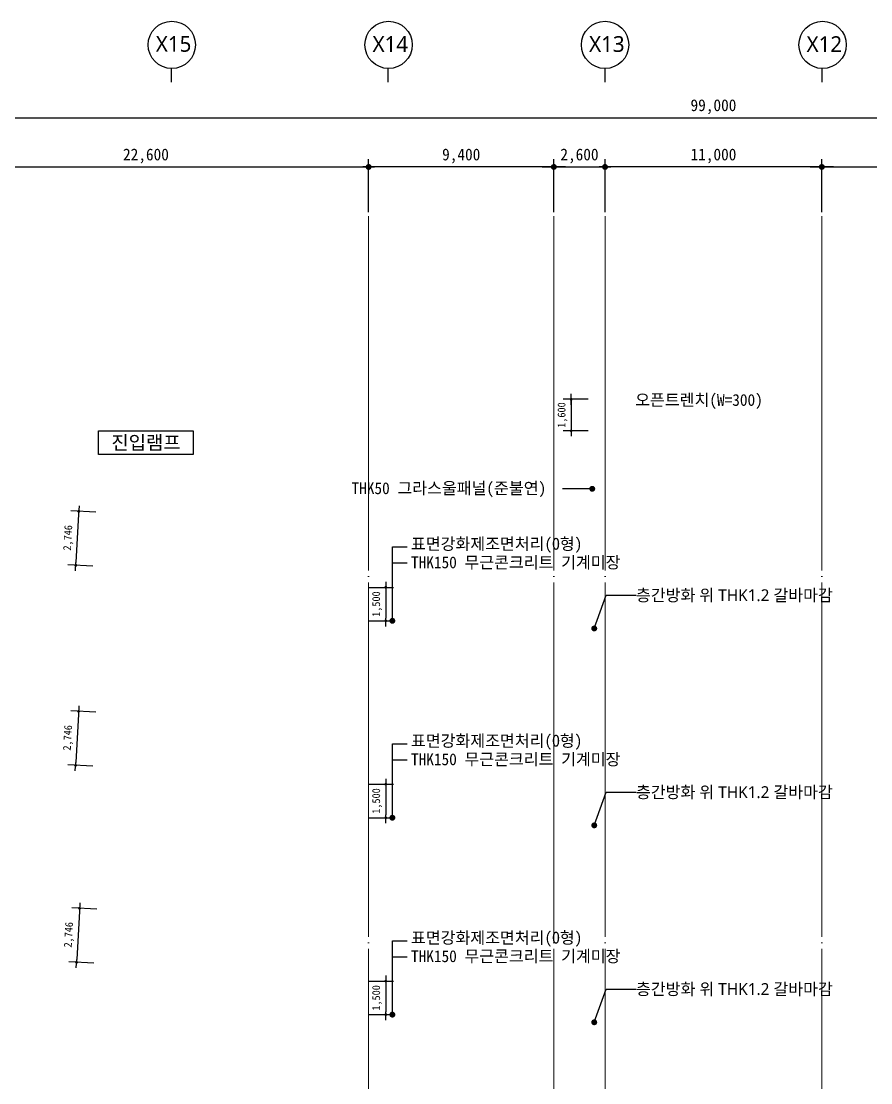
# Model space of a CAD drawing. Header units: inches. Extents: x -1307703 to -645498, y 230939 to 338158.
# Drawn here: x -1264592 to -1221480, y 284248 to 338158 of the extents above; entities that cross this region are included whole.
import ezdxf
from ezdxf.enums import TextEntityAlignment as Align

# ---------------------------------------------------------------- set-up
doc = ezdxf.new("R2010")
doc.units = ezdxf.units.IN
doc.header["$MEASUREMENT"] = 0
doc.linetypes.add('CEN', pattern=[62, 60, -1, 0, -1])
doc.layers.get('0').update_dxf_attribs({"linetype": 'CONTINUOUS'})
for name, color, linetype, lineweight in [('A-CNTL', 1, 'CEN', 15), ('A-DIMS', 7, 'CONTINUOUS', 25), ('A-MKXS-LEAD', 7, 'CONTINUOUS', 25), ('A-MKXS-TEXT1', 3, 'CONTINUOUS', 25), ('A-MKXX-NAME', 3, 'CONTINUOUS', 25), ('A-MKXX-SYMB', 7, 'CONTINUOUS', 25), ('A-XXXX-SYMB', 7, 'CONTINUOUS', 25), ('A-XXXX-TXT1', 3, 'CONTINUOUS', 25), ('A-XXXX-TXT2', 3, 'CONTINUOUS', 25)]:
    doc.layers.add(name, color=color, linetype=linetype, lineweight=lineweight)
doc.styles.add('HY울릉도L', font='')
doc.styles.add('돋움', font='')
doc.styles.add('돋움체', font='')
doc.styles.add('맑은고딕', font='malgun.ttf')
doc.styles.get('HY울릉도L').set_extended_font_data('HYwulM')
doc.styles.get('돋움').set_extended_font_data('DotumChe')
doc.styles.get('돋움체').set_extended_font_data('DotumChe')
doc.dimstyles.new('CDIM', dxfattribs={"dimtxt": 3, "dimasz": 1.5, "dimexe": 2, "dimexo": 1, "dimgap": 1, "dimtad": 1, "dimdec": 0, "dimrnd": 0.5, "dimzin": 0, "dimdsep": 32, "dimlunit": 6, "dimtxsty": 'HY울릉도L', "dimblk1": '_CIDOT', "dimblk2": '_CIDOT', "dimsah": 1, "dimcen": 5.5, "dimclrd": 2, "dimclre": 2, "dimclrt": 7, "dimadec": 0, "dimazin": 0, "dimtfac": 1, "dimtdec": 0, "dimtix": 1, "dimtmove": 2, "dimatfit": 1, "dimldrblk": '_CIDOT', "dimfxl": 1, "dimtolj": 1, "dimtzin": 0, "dimlwd": -1, "dimarcsym": 0})

# ---------------------------------------------------------------- blocks, each defined once
blk = doc.blocks.new('_CIDOT')
at = {"color": 0, "linetype": 'ByBlock'}
blk.add_line((2, 0), (-1, 0), dxfattribs=at)
at = {"color": 0, "linetype": 'ByBlock', "const_width": 0.5}
blk.add_lwpolyline([(-0.25, 0, 1), (0.25, 0, 1)], format="xyb", close=True, dxfattribs=at)
blk = doc.blocks.new('*D2')
at = {"layer": 'A-DIMS', "lineweight": -2, "transparency": 16777216}
for p, q in [((-1246963, 328458), (-1246963, 331158)), ((-1237563, 328458), (-1237563, 331158))]:
    blk.add_line(p, q, dxfattribs=at)
at = {"layer": 'A-DIMS', "transparency": 16777216}
blk.add_line((-1237863, 330758), (-1246663, 330758), dxfattribs=at)
at = {"layer": 'A-DIMS', "transparency": 16777216, "xscale": 300, "yscale": 300, "zscale": 300, "rotation": 180}
blk.add_blockref('_CIDOT', (-1246963, 330758), dxfattribs=at)
at = {"layer": 'A-DIMS', "transparency": 16777216, "xscale": 300, "yscale": 300, "zscale": 300}
blk.add_blockref('_CIDOT', (-1237563, 330758), dxfattribs=at)
at = {"layer": 'A-DIMS', "color": 3, "transparency": 16777216, "insert": (-1242263, 331315), "char_height": 600, "attachment_point": 5, "style": '돋움체'}
blk.add_mtext('\\A1;9,400', dxfattribs=at)
blk = doc.blocks.new('*D3')
at = {"layer": 'A-DIMS', "lineweight": -2, "transparency": 16777216}
for p, q in [((-1269563, 328458), (-1269563, 331158)), ((-1246963, 328458), (-1246963, 331158))]:
    blk.add_line(p, q, dxfattribs=at)
at = {"layer": 'A-DIMS', "transparency": 16777216}
blk.add_line((-1269263, 330758), (-1247263, 330758), dxfattribs=at)
at = {"layer": 'A-DIMS', "transparency": 16777216, "xscale": 300, "yscale": 300, "zscale": 300, "rotation": 180}
blk.add_blockref('_CIDOT', (-1269563, 330758), dxfattribs=at)
at = {"layer": 'A-DIMS', "transparency": 16777216, "xscale": 300, "yscale": 300, "zscale": 300}
blk.add_blockref('_CIDOT', (-1246963, 330758), dxfattribs=at)
at = {"layer": 'A-DIMS', "color": 3, "transparency": 16777216, "insert": (-1258263, 331315), "char_height": 600, "attachment_point": 5, "style": '돋움체'}
blk.add_mtext('\\A1;22,600', dxfattribs=at)
blk = doc.blocks.new('*D4')
at = {"layer": 'A-DIMS', "lineweight": -2, "transparency": 16777216}
for p, q in [((-1237563, 328458), (-1237563, 331158)), ((-1234963, 328458), (-1234963, 331158))]:
    blk.add_line(p, q, dxfattribs=at)
at = {"layer": 'A-DIMS', "transparency": 16777216}
blk.add_line((-1237263, 330758), (-1235263, 330758), dxfattribs=at)
at = {"layer": 'A-DIMS', "transparency": 16777216, "xscale": 300, "yscale": 300, "zscale": 300, "rotation": 180}
blk.add_blockref('_CIDOT', (-1237563, 330758), dxfattribs=at)
at = {"layer": 'A-DIMS', "transparency": 16777216, "xscale": 300, "yscale": 300, "zscale": 300}
blk.add_blockref('_CIDOT', (-1234963, 330758), dxfattribs=at)
at = {"layer": 'A-DIMS', "color": 3, "transparency": 16777216, "insert": (-1236263, 331315), "char_height": 600, "attachment_point": 5, "style": '돋움체'}
blk.add_mtext('\\A1;2,600', dxfattribs=at)
blk = doc.blocks.new('*D5')
at = {"layer": 'A-DIMS', "lineweight": -2, "transparency": 16777216}
for p, q in [((-1234963, 328458), (-1234963, 331158)), ((-1223963, 328458), (-1223963, 331158))]:
    blk.add_line(p, q, dxfattribs=at)
at = {"layer": 'A-DIMS', "transparency": 16777216}
blk.add_line((-1224263, 330758), (-1234663, 330758), dxfattribs=at)
at = {"layer": 'A-DIMS', "transparency": 16777216, "xscale": 300, "yscale": 300, "zscale": 300, "rotation": 180}
blk.add_blockref('_CIDOT', (-1234963, 330758), dxfattribs=at)
at = {"layer": 'A-DIMS', "transparency": 16777216, "xscale": 300, "yscale": 300, "zscale": 300}
blk.add_blockref('_CIDOT', (-1223963, 330758), dxfattribs=at)
at = {"layer": 'A-DIMS', "color": 3, "transparency": 16777216, "insert": (-1229463, 331315), "char_height": 600, "attachment_point": 5, "style": '돋움체'}
blk.add_mtext('\\A1;11,000', dxfattribs=at)
blk = doc.blocks.new('*D7')
at = {"layer": 'A-DIMS', "lineweight": -2, "transparency": 16777216}
for p, q in [((-1223963, 328458), (-1223963, 331158)), ((-1212963, 328458), (-1212963, 331158))]:
    blk.add_line(p, q, dxfattribs=at)
at = {"layer": 'A-DIMS', "transparency": 16777216}
blk.add_line((-1223663, 330758), (-1213263, 330758), dxfattribs=at)
at = {"layer": 'A-DIMS', "transparency": 16777216, "xscale": 300, "yscale": 300, "zscale": 300, "rotation": 180}
blk.add_blockref('_CIDOT', (-1223963, 330758), dxfattribs=at)
at = {"layer": 'A-DIMS', "transparency": 16777216, "xscale": 300, "yscale": 300, "zscale": 300}
blk.add_blockref('_CIDOT', (-1212963, 330758), dxfattribs=at)
at = {"layer": 'A-DIMS', "color": 3, "transparency": 16777216, "insert": (-1218463, 331315), "char_height": 600, "attachment_point": 5, "style": '돋움체'}
blk.add_mtext('\\A1;11,000', dxfattribs=at)
blk = doc.blocks.new('*D41')
at = {"layer": 'A-DIMS', "lineweight": -2, "transparency": 16777216}
for p, q in [((-1278963, 328458), (-1278963, 333658)), ((-1179963, 328458), (-1179963, 333658))]:
    blk.add_line(p, q, dxfattribs=at)
at = {"layer": 'A-DIMS', "transparency": 16777216}
blk.add_line((-1278663, 333258), (-1180263, 333258), dxfattribs=at)
at = {"layer": 'A-DIMS', "transparency": 16777216, "xscale": 300, "yscale": 300, "zscale": 300, "rotation": 180}
blk.add_blockref('_CIDOT', (-1278963, 333258), dxfattribs=at)
at = {"layer": 'A-DIMS', "transparency": 16777216, "xscale": 300, "yscale": 300, "zscale": 300}
blk.add_blockref('_CIDOT', (-1179963, 333258), dxfattribs=at)
at = {"layer": 'A-DIMS', "color": 3, "transparency": 16777216, "insert": (-1229463, 333815), "char_height": 600, "attachment_point": 5, "style": '돋움체'}
blk.add_mtext('\\A1;99,000', dxfattribs=at)
blk = doc.blocks.new('*D158')
at = {"layer": 'A-DIMS', "lineweight": -2, "transparency": 16777216}
for p, q in [((-1246963, 309408), (-1245692, 309408)), ((-1246963, 307708), (-1245692, 307708))]:
    blk.add_line(p, q, dxfattribs=at)
at = {"layer": 'A-DIMS', "transparency": 16777216}
blk.add_line((-1246092, 309268), (-1246092, 307848), dxfattribs=at)
at = {"layer": 'A-DIMS', "transparency": 16777216, "xscale": 140, "yscale": 140, "zscale": 140}
for p, rotation in [((-1246092, 309408), 90), ((-1246092, 307708), 270)]:
    blk.add_blockref('_CIDOT', p, dxfattribs=dict(at, rotation=rotation))
at = {"layer": 'A-DIMS', "color": 3, "transparency": 16777216, "insert": (-1246530, 308558), "char_height": 400, "attachment_point": 5, "rotation": 90, "style": '돋움체'}
blk.add_mtext('\\A1;1,500', dxfattribs=at)
blk = doc.blocks.new('*D159')
at = {"layer": 'A-DIMS', "lineweight": -2, "transparency": 16777216}
for p, q in [((-1246963, 299408), (-1245692, 299408)), ((-1246963, 297708), (-1245692, 297708))]:
    blk.add_line(p, q, dxfattribs=at)
at = {"layer": 'A-DIMS', "transparency": 16777216}
blk.add_line((-1246092, 299268), (-1246092, 297848), dxfattribs=at)
at = {"layer": 'A-DIMS', "transparency": 16777216, "xscale": 140, "yscale": 140, "zscale": 140}
for p, rotation in [((-1246092, 299408), 90), ((-1246092, 297708), 270)]:
    blk.add_blockref('_CIDOT', p, dxfattribs=dict(at, rotation=rotation))
at = {"layer": 'A-DIMS', "color": 3, "transparency": 16777216, "insert": (-1246530, 298558), "char_height": 400, "attachment_point": 5, "rotation": 90, "style": '돋움체'}
blk.add_mtext('\\A1;1,500', dxfattribs=at)
blk = doc.blocks.new('*D160')
at = {"layer": 'A-DIMS', "lineweight": -2, "transparency": 16777216}
for p, q in [((-1246963, 289408), (-1245692, 289408)), ((-1246963, 287708), (-1245692, 287708))]:
    blk.add_line(p, q, dxfattribs=at)
at = {"layer": 'A-DIMS', "transparency": 16777216}
blk.add_line((-1246092, 289268), (-1246092, 287848), dxfattribs=at)
at = {"layer": 'A-DIMS', "transparency": 16777216, "xscale": 140, "yscale": 140, "zscale": 140}
for p, rotation in [((-1246092, 289408), 90), ((-1246092, 287708), 270)]:
    blk.add_blockref('_CIDOT', p, dxfattribs=dict(at, rotation=rotation))
at = {"layer": 'A-DIMS', "color": 3, "transparency": 16777216, "insert": (-1246530, 288558), "char_height": 400, "attachment_point": 5, "rotation": 90, "style": '돋움체'}
blk.add_mtext('\\A1;1,500', dxfattribs=at)
blk = doc.blocks.new('*D165')
at = {"layer": 'A-DIMS', "transparency": 16777216}
for p, q in [((-1236683, 319098), (-1236683, 319238)), ((-1236683, 318958), (-1236683, 317358)), ((-1236683, 317218), (-1236683, 317078))]:
    blk.add_line(p, q, dxfattribs=at)
at = {"layer": 'A-DIMS', "lineweight": -2, "transparency": 16777216}
for p, q in [((-1235813, 318958), (-1237083, 318958)), ((-1235813, 317358), (-1237083, 317358))]:
    blk.add_line(p, q, dxfattribs=at)
at = {"layer": 'A-DIMS', "transparency": 16777216, "xscale": 140, "yscale": 140, "zscale": 140}
for p, rotation in [((-1236683, 318958), 270), ((-1236683, 317358), 90)]:
    blk.add_blockref('_CIDOT', p, dxfattribs=dict(at, rotation=rotation))
at = {"layer": 'A-DIMS', "color": 3, "transparency": 16777216, "insert": (-1237122, 318158), "char_height": 400, "attachment_point": 5, "rotation": 90, "style": '돋움체'}
blk.add_mtext('\\A1;1,600', dxfattribs=at)
blk = doc.blocks.new('*D226')
at = {"layer": 'A-DIMS', "lineweight": -2, "transparency": 16777216}
for p, q in [((-1260803, 313220), (-1262072, 313289)), ((-1260954, 310478), (-1262223, 310548))]:
    blk.add_line(p, q, dxfattribs=at)
at = {"layer": 'A-DIMS', "transparency": 16777216}
blk.add_line((-1261680, 313128), (-1261816, 310665), dxfattribs=at)
at = {"layer": 'A-DIMS', "transparency": 16777216, "xscale": 140, "yscale": 140, "zscale": 140}
for p, rotation in [((-1261673, 313267), 86.8557308095453), ((-1261823, 310526), 266.8557308095453)]:
    blk.add_blockref('_CIDOT', p, dxfattribs=dict(at, rotation=rotation))
at = {"layer": 'A-DIMS', "color": 3, "transparency": 16777216, "insert": (-1262185, 311921), "char_height": 400, "attachment_point": 5, "rotation": 86.8557, "style": '돋움체'}
blk.add_mtext('\\A1;2,746', dxfattribs=at)
blk = doc.blocks.new('*D227')
at = {"layer": 'A-DIMS', "lineweight": -2, "transparency": 16777216}
for p, q in [((-1260812, 303063), (-1262081, 303133)), ((-1260963, 300322), (-1262231, 300391))]:
    blk.add_line(p, q, dxfattribs=at)
at = {"layer": 'A-DIMS', "transparency": 16777216}
blk.add_line((-1261689, 302971), (-1261824, 300509), dxfattribs=at)
at = {"layer": 'A-DIMS', "transparency": 16777216, "xscale": 140, "yscale": 140, "zscale": 140}
for p, rotation in [((-1261681, 303111), 86.85573080954617), ((-1261832, 300369), 266.8557308095462)]:
    blk.add_blockref('_CIDOT', p, dxfattribs=dict(at, rotation=rotation))
at = {"layer": 'A-DIMS', "color": 3, "transparency": 16777216, "insert": (-1262194, 301764), "char_height": 400, "attachment_point": 5, "rotation": 86.8557, "style": '돋움체'}
blk.add_mtext('\\A1;2,746', dxfattribs=at)
blk = doc.blocks.new('*D228')
at = {"layer": 'A-DIMS', "lineweight": -2, "transparency": 16777216}
for p, q in [((-1260763, 293061), (-1262032, 293130)), ((-1260914, 290319), (-1262182, 290389))]:
    blk.add_line(p, q, dxfattribs=at)
at = {"layer": 'A-DIMS', "transparency": 16777216}
blk.add_line((-1261640, 292969), (-1261775, 290507), dxfattribs=at)
at = {"layer": 'A-DIMS', "transparency": 16777216, "xscale": 140, "yscale": 140, "zscale": 140}
for p, rotation in [((-1261632, 293108), 86.85573080954035), ((-1261783, 290367), 266.8557308095404)]:
    blk.add_blockref('_CIDOT', p, dxfattribs=dict(at, rotation=rotation))
at = {"layer": 'A-DIMS', "color": 3, "transparency": 16777216, "insert": (-1262145, 291762), "char_height": 400, "attachment_point": 5, "rotation": 86.8557, "style": '돋움체'}
blk.add_mtext('\\A1;2,746', dxfattribs=at)

msp = doc.modelspace()

# ---------------------------------------------------------------- linework, layer by layer
at = {"layer": 'A-CNTL', "ltscale": 300}
for p, q in [((-1246962.8, 328258.1), (-1246962.8, 231879.2)), ((-1237562.8, 328258.1), (-1237562.8, 231879.2)), ((-1234962.8, 328258.1), (-1234962.8, 231879.2)), ((-1223962.8, 328258.1), (-1223962.8, 231879.2))]:
    msp.add_line(p, q, dxfattribs=at)
at = {"layer": 'A-MKXS-LEAD'}
for p, q in [((-1235612.8, 314412.1), (-1237129.9, 314412.1)), ((-1245758.2, 307708.1), (-1245758.2, 311464.4)), ((-1245758.2, 311464.4), (-1244999.6, 311464.4)), ((-1245758.2, 310644.9), (-1244999.6, 310644.9)), ((-1235512.8, 307320.7), (-1234910.4, 309008)), ((-1234910.4, 309008), (-1233393.3, 309008)), ((-1245758.2, 297708.1), (-1245758.2, 301464.4)), ((-1245758.2, 301464.4), (-1244999.6, 301464.4)), ((-1245758.2, 300644.9), (-1244999.6, 300644.9)), ((-1235512.8, 297320.7), (-1234910.4, 299008)), ((-1234910.4, 299008), (-1233393.3, 299008)), ((-1245758.2, 287708.1), (-1245758.2, 291464.4)), ((-1245758.2, 291464.4), (-1244999.6, 291464.4)), ((-1245758.2, 290644.9), (-1244999.6, 290644.9)), ((-1235512.8, 287320.7), (-1234910.4, 289008)), ((-1234910.4, 289008), (-1233393.3, 289008))]:
    msp.add_line(p, q, dxfattribs=at)
msp.add_lwpolyline([(-1234962.8, 317358.1, 0, 200, 0), (-1234662.8, 317877.7, 0, 0, 0), (-1234066.8, 318910, 0, 0, 0), (-1233266.8, 318910, 0, 0, 0)], format="xyseb", dxfattribs=at)
at = {"layer": 'A-MKXS-LEAD', "const_width": 150}
for points in [[(-1235612.8, 314487.1, -1), (-1235612.8, 314337.1, -1)], [(-1245758.2, 307633.1, -1), (-1245758.2, 307783.1, -1)], [(-1235512.8, 307245.7, -1), (-1235512.8, 307395.7, -1)], [(-1245758.2, 297633.1, -1), (-1245758.2, 297783.1, -1)], [(-1235512.8, 297245.7, -1), (-1235512.8, 297395.7, -1)], [(-1245758.2, 287633.1, -1), (-1245758.2, 287783.1, -1)], [(-1235512.8, 287245.7, -1), (-1235512.8, 287395.7, -1)]]:
    msp.add_lwpolyline(points, format="xyb", close=True, dxfattribs=at)
at = {"layer": 'A-MKXX-SYMB'}
msp.add_lwpolyline([(-1255862.8, 316158.1), (-1260662.8, 316158.1), (-1260662.8, 317358.1), (-1255862.8, 317358.1)], close=True, dxfattribs=at)
at = {"layer": 'A-XXXX-SYMB'}
for p, q in [((-1256962.8, 335058), (-1256962.8, 335758.1)), ((-1245962.8, 335058), (-1245962.8, 335758.1)), ((-1234962.8, 335058), (-1234962.8, 335758)), ((-1223937.8, 335058), (-1223937.8, 335758.1))]:
    msp.add_line(p, q, dxfattribs=at)
for centre in [(-1256951.1, 336958), (-1245951.1, 336958), (-1234962.8, 336958), (-1223926.1, 336958)]:
    msp.add_circle(centre, 1200, dxfattribs=at)

# ---------------------------------------------------------------- texts
at = {"layer": 'A-MKXS-TEXT1'}
for s, style, p in [('THK50 그라스울패널(준불연)', '돋움체', (-1247830.3, 314442.6)), ('표면강화제조면처리(O형)', '돋움체', (-1244813.2, 311616.9)), ('THK150 무근콘크리트 기계미장', '돋움체', (-1244813.2, 310675.4)), ('층간방화 위 THK1.2 갈바마감', '맑은고딕', (-1233393.3, 309008)), ('표면강화제조면처리(O형)', '돋움체', (-1244813.2, 301616.9)), ('THK150 무근콘크리트 기계미장', '돋움체', (-1244813.2, 300675.4)), ('층간방화 위 THK1.2 갈바마감', '맑은고딕', (-1233393.3, 299008)), ('표면강화제조면처리(O형)', '돋움체', (-1244813.2, 291616.9)), ('THK150 무근콘크리트 기계미장', '돋움체', (-1244813.2, 290675.4)), ('층간방화 위 THK1.2 갈바마감', '맑은고딕', (-1233393.3, 289008))]:
    msp.add_text(s, height=600, dxfattribs=dict(at, style=style)).set_placement(p, align=Align.MIDDLE_LEFT)
at = {"layer": 'A-MKXX-NAME', "style": '맑은고딕'}
msp.add_text('진입램프', height=700, dxfattribs=at).set_placement((-1258262.8, 316758.1), align=Align.MIDDLE_CENTER)
at = {"layer": 'A-XXXX-TXT1', "style": '맑은고딕'}
for s, p in [('X15', (-1256860.5, 337002.2)), ('X14', (-1245860.5, 337002.2)), ('X13', (-1234872.3, 337002.2)), ('X12', (-1223835.5, 337002.2))]:
    msp.add_text(s, height=800, dxfattribs=at).set_placement(p, align=Align.MIDDLE)
at = {"layer": 'A-XXXX-TXT2', "style": '돋움'}
msp.add_text('오픈트렌치(W=300)', height=600, dxfattribs=at).set_placement((-1233436.8, 318924.7), align=Align.MIDDLE_LEFT)

# ---------------------------------------------------------------- dimensions: what is measured, and where the dimension line sits
at = {"layer": 'A-DIMS'}
for base, p1, p2, angle, override, picture, middle in [((-1179962.8, 333258.1), (-1278962.8, 328258.1), (-1179962.8, 328258.1), 180, {"dimscale": 200, "dimtxsty": '돋움체', "dimclrd": 256, "dimclre": 256, "dimclrt": 3}, '*D41', (-1229462.8, 333815.2)), ((-1246962.8, 330758.1), (-1269562.8, 328258.1), (-1246962.8, 328258.1), 180, {"dimscale": 200, "dimtxsty": '돋움체', "dimclrd": 256, "dimclre": 256, "dimclrt": 3}, '*D3', (-1258262.8, 331315.2)), ((-1234962.8, 330758.1), (-1237562.8, 328258.1), (-1234962.8, 328258.1), 180, {"dimscale": 200, "dimtxsty": '돋움체', "dimclrd": 256, "dimclre": 256, "dimclrt": 3}, '*D4', (-1236262.8, 331315.2)), ((-1212962.8, 330758.1), (-1223962.8, 328258.1), (-1212962.8, 328258.1), 180, {"dimscale": 200, "dimtxsty": '돋움체', "dimclrd": 256, "dimclre": 256, "dimclrt": 3}, '*D7', (-1218462.8, 331315.2)), ((-1236683.4, 317358.1), (-1235612.8, 318958.1), (-1235612.8, 317358.1), 90, {"dimscale": 200, "dimtxt": 2, "dimasz": 0.7, "dimtxsty": '돋움체', "dimclrd": 256, "dimclre": 256, "dimclrt": 3}, '*D165', (-1237121.5, 318158.1)), ((-1261823.2, 310525.6), (-1260603.6, 313208.6), (-1260754.3, 310466.9), 86.85573, {"dimscale": 200, "dimtxt": 2, "dimasz": 0.7, "dimtxsty": '돋움체', "dimclrd": 256, "dimclre": 256, "dimclrt": 3}, '*D226', (-1262185.3, 311920.5)), ((-1261831.8, 300369.4), (-1260612.2, 303052.4), (-1260762.8, 300310.7), 86.85573, {"dimscale": 200, "dimtxt": 2, "dimasz": 0.7, "dimtxsty": '돋움체', "dimclrd": 256, "dimclre": 256, "dimclrt": 3}, '*D227', (-1262193.9, 301764.3)), ((-1261782.9, 290366.7), (-1260563.3, 293049.7), (-1260713.9, 290308), 86.85573, {"dimscale": 200, "dimtxt": 2, "dimasz": 0.7, "dimtxsty": '돋움체', "dimclrd": 256, "dimclre": 256, "dimclrt": 3}, '*D228', (-1262145, 291761.6))]:
    dim = msp.add_linear_dim(base=base, p1=p1, p2=p2, angle=angle, dimstyle='CDIM', override=override, dxfattribs=at)
    dim.commit()
    dim.dimension.update_dxf_attribs({"geometry": picture, "text_midpoint": middle})
for base, p1, p2, picture, middle in [((-1246962.8, 330758.1), (-1237562.8, 328258.1), (-1246962.8, 328258.1), '*D2', (-1242262.8, 331315.2)), ((-1234962.8, 330758.1), (-1223962.8, 328258.1), (-1234962.8, 328258.1), '*D5', (-1229462.8, 331315.2))]:
    dim = msp.add_linear_dim(base=base, p1=p1, p2=p2, dimstyle='CDIM', override={"dimscale": 200, "dimtxsty": '돋움체', "dimclrd": 256, "dimclre": 256, "dimclrt": 3}, dxfattribs=at)
    dim.commit()
    dim.dimension.update_dxf_attribs({"geometry": picture, "text_midpoint": middle})
for base, p1, p2, picture, middle in [((-1246092.2, 307708.1), (-1247162.8, 309408.1), (-1247162.8, 307708.1), '*D158', (-1246530.3, 308558.1)), ((-1246092.2, 297708.1), (-1247162.8, 299408.1), (-1247162.8, 297708.1), '*D159', (-1246530.3, 298558.1)), ((-1246092.2, 287708.1), (-1247162.8, 289408.1), (-1247162.8, 287708.1), '*D160', (-1246530.3, 288558.1))]:
    dim = msp.add_linear_dim(base=base, p1=p1, p2=p2, angle=90, text='1,500', dimstyle='CDIM', override={"dimscale": 200, "dimtxt": 2, "dimasz": 0.7, "dimtxsty": '돋움체', "dimclrd": 256, "dimclre": 256, "dimclrt": 3}, dxfattribs=at)
    dim.commit()
    dim.dimension.update_dxf_attribs({"geometry": picture, "text_midpoint": middle})

doc.saveas('drawing.dxf')
